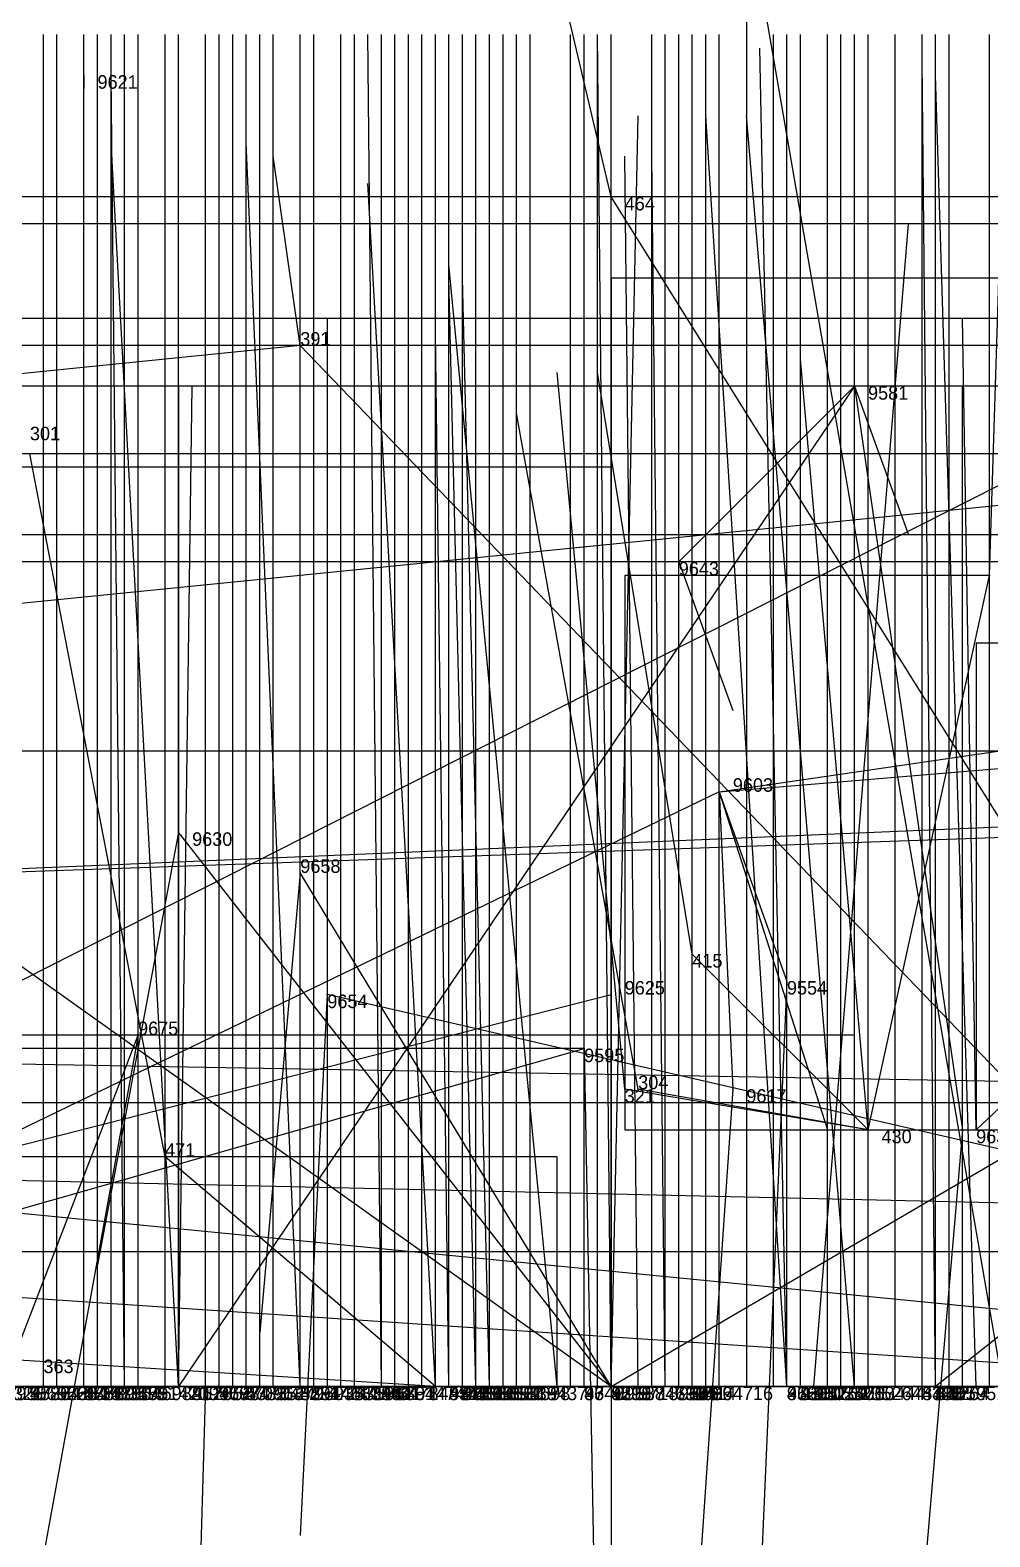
# Model space of a CAD drawing. Extents: x -0.07 to 1.1, y -0.07 to 1.1.
# Drawn here: x 0.315 to 0.386, y -0.0111 to 0.1003 of the extents above; entities that cross this region are included whole.
import ezdxf

# ---------------------------------------------------------------- set-up
doc = ezdxf.new("R2010")
doc.units = 0
for name, color, linetype in [('Clients', 3, 'CONTINUOUS'), ('Facilities', 3, 'CONTINUOUS'), ('Facilities_lines', 3, 'CONTINUOUS'), ('Min_max_boxes', 1, 'CONTINUOUS'), ('Normals', 1, 'CONTINUOUS'), ('Source_points', 5, 'CONTINUOUS'), ('Text', 3, 'CONTINUOUS')]:
    doc.layers.add(name, color=color, linetype=linetype)

msp = doc.modelspace()

# ---------------------------------------------------------------- linework, layer by layer
at = {"layer": 'Clients', "color": 5}
for p in [(0.358, 0.088), (0.363, 0.061, 1), (0.386, 0.06), (0.326, 0.041, 1), (0.335, 0.038, 1), (0.364, 0.032), (0.337, 0.029, 1), (0.358, 0.029, 1), (0.371, 0.03, 1), (0.323, 0.026, 1), (0.356, 0.025, 1), (0.359, 0.022), (0.36, 0.022), (0.367, 0.022, 1), (0.384, 0.019, 1), (0.385, 0.019), (0.325, 0.017), (0.322, 0, 0.055), (0.326, 0, 0.026), (0.326, 0, 0.992), (0.328, 0, 0.997), (0.335, 0, 0.032), (0.341, 0, 0.086), (0.346, 0, 0.998), (0.348, 0, 0.996), (0.349, 0, 0.988), (0.354, 0, 0.017), (0.358, 0, 0.964), (0.362, 0, 0.98), (0.371, 0, 0.063), (0.371, 0, 0.961), (0.373, 0, 0.999), (0.376, 0, 0.038), (0.382, 0, 0.064), (0.385, 0, 0.956)]:
    msp.add_point(p, dxfattribs=at)
at = {"layer": 'Facilities', "color": 3}
for p in [(0.319, 0.097, 1), (0.335, 0.077), (0.376, 0.074, 1), (0.366, 0.044, 1), (0.377, 0.019), (0.316, 0, 0.652), (0.317, 0, 0.314), (0.317, 0, 0.78), (0.317, 0, 0.776), (0.319, 0, 0.247), (0.319, 0, 0.321), (0.319, 0, 0.682), (0.32, 0, 0.21), (0.32, 0, 0.373), (0.32, 0, 0.486), (0.321, 0, 0.423), (0.322, 0, 0.09), (0.322, 0, 0.772), (0.323, 0, 0.309), (0.323, 0, 0.373), (0.325, 0, 0.502), (0.326, 0, 0.209), (0.326, 0, 0.778), (0.328, 0, 0.469), (0.329, 0, 0.34), (0.329, 0, 0.661), (0.33, 0, 0.637), (0.331, 0, 0.423), (0.332, 0, 0.409), (0.332, 0, 0.762), (0.333, 0, 0.617), (0.335, 0, 0.418), (0.335, 0, 0.714), (0.336, 0, 0.491), (0.336, 0, 0.916), (0.338, 0, 0.494), (0.338, 0, 0.691), (0.339, 0, 0.411), (0.339, 0, 0.42), (0.341, 0, 0.15), (0.341, 0, 0.415), (0.341, 0, 0.866), (0.342, 0, 0.501), (0.342, 0, 0.401), (0.342, 0, 0.51), (0.343, 0, 0.385), (0.344, 0, 0.324), (0.345, 0, 0.026), (0.345, 0, 0.63), (0.346, 0, 0.72), (0.346, 0, 0.862), (0.347, 0, 0.181), (0.347, 0, 0.498), (0.347, 0, 0.29), (0.347, 0, 0.438), (0.347, 0, 0.864), (0.348, 0, 0.912), (0.348, 0, 0.762), (0.349, 0, 0.876), (0.35, 0, 0.229), (0.35, 0, 0.608), (0.35, 0, 0.81), (0.351, 0, 0.661), (0.352, 0, 0.179), (0.352, 0, 0.816), (0.355, 0, 0.242), (0.355, 0, 0.267), (0.355, 0, 0.448), (0.356, 0, 0.845), (0.357, 0, 0.498), (0.358, 0, 0.527), (0.358, 0, 0.921), (0.358, 0, 0.995), (0.36, 0, 0.981), (0.361, 0, 0.307), (0.361, 0, 0.373), (0.362, 0, 0.389), (0.362, 0, 0.766), (0.363, 0, 0.875), (0.363, 0, 0.859), (0.364, 0, 0.172), (0.364, 0, 0.312), (0.365, 0, 0.11), (0.366, 0, 0.474), (0.37, 0, 0.296), (0.371, 0, 0.219), (0.371, 0, 0.906), (0.372, 0, 0.308), (0.374, 0, 0.302), (0.374, 0, 0.711), (0.374, 0, 0.603), (0.375, 0, 0.657), (0.376, 0, 0.428), (0.377, 0, 0.572), (0.379, 0, 0.142), (0.381, 0, 0.24), (0.381, 0, 0.453), (0.381, 0, 0.306), (0.381, 0, 0.575), (0.382, 0, 0.446), (0.382, 0, 0.292), (0.382, 0, 0.634), (0.383, 0, 0.562), (0.386, 0, 0.321), (0.386, 0, 0.544), (0.386, 0, 0.744)]:
    msp.add_point(p, dxfattribs=at)
at = {"layer": 'Facilities_lines', "color": 3}
for p, q in [((0.387, 0, 0.077), (0.368, 0.11)), ((0.413, 0, 0.022), (0.358, 0.088)), ((0.255, 0, 0.006), (0.411, 0.079)), ((0.335, 0.077), (0.246, 0.068)), ((0.335, 0.077), (0.409, 0, 0.067)), ((0.475, 0.074), (0.305, 0.057)), ((0.376, 0.074, 1), (0.326, 0, 0.992)), ((0.376, 0.074, 1), (0.363, 0.061, 1)), ((0.376, 0.074, 1), (0.384, 0.019, 1)), ((0.475, 0.074), (0.382, 0, 0.064)), ((0.366, 0.044, 1), (0.538, 0.069, 1)), ((0.366, 0.044, 1), (0.593, 0.063, 1)), ((0.377, 0.019), (0.386, 0.06)), ((0.423, 0.055), (0.385, 0.019)), ((0.358, 0, 0.995), (0.292, 0.047, 1)), ((0.366, 0.044, 1), (0.275, 0, 0.987)), ((0.366, 0.044, 1), (0.371, 0.03, 1)), ((0.366, 0.044, 1), (0.367, 0.022, 1)), ((0.283, 0.037, 1), (0.424, 0.043, 1)), ((0.283, 0.037, 1), (0.426, 0.042, 1)), ((0.358, 0, 0.995), (0.326, 0.041, 1)), ((0.358, 0, 0.995), (0.335, 0.038, 1)), ((0.377, 0.019), (0.364, 0.032)), ((0.26, 0.004, 1), (0.358, 0.029, 1)), ((0.463, 0, 0.982), (0.337, 0.029, 1)), ((0.313, 0, 0.95), (0.323, 0.026, 1)), ((0.476, 0.021), (0.249, 0.025)), ((0.268, 0, 0.987), (0.356, 0.025, 1)), ((0.358, 0, 0.995), (0.399, 0.024, 1)), ((0.377, 0.019), (0.359, 0.022)), ((0.377, 0.019), (0.36, 0.022)), ((0.345, 0, 0.026), (0.325, 0.017)), ((0.282, 0.016), (0.502, 0.011)), ((0.282, 0.016), (0.445, 0, 0.031)), ((0.345, 0, 0.026), (0.171, 0.011)), ((0.413, 0, 0.022), (0.263, 0.01)), ((0.196, 0, 0.045), (0.376, 0, 0.038)), ((0.456, 0, 0.09), (0.241, 0, 0.102)), ((0.36, 0, 0.981), (0.253, 0, 0.949)), ((0.255, 0, 0.006), (0.444, 0, 0.005)), ((0.255, 0, 0.006), (0.335, 0, 0.032)), ((0.255, 0, 0.006), (0.454, 0, 0.007)), ((0.255, 0, 0.006), (0.326, 0, 0.026)), ((0.358, 0, 0.995), (0.285, 0, 0.989)), ((0.498, 0, 0.905), (0.292, 0, 0.92)), ((0.358, 0, 0.995), (0.299, 0, 0.941)), ((0.358, 0, 0.995), (0.308, 0, 0.962)), ((0.313, 0, 0.95), (0.509, 0, 0.938)), ((0.313, 0, 0.95), (0.403, 0, 0.951)), ((0.413, 0, 0.022), (0.322, 0, 0.055)), ((0.4, 0, 0.932), (0.328, 0, 0.997)), ((0.564, 0, 0.073), (0.341, 0, 0.086)), ((0.345, 0, 0.026), (0.354, 0, 0.017)), ((0.463, 0, 0.982), (0.346, 0, 0.998)), ((0.358, 0, 0.995), (0.348, 0, 0.996)), ((0.358, 0, 0.995), (0.349, 0, 0.988)), ((0.358, 0, 0.921), (0.493, 0, 0.916)), ((0.358, 0, 0.995), (0.456, 0, 0.979)), ((0.358, 0, 0.995), (0.438, 0, 0.968)), ((0.432, 0, 0.965), (0.358, 0, 0.964)), ((0.36, 0, 0.981), (0.373, 0, 0.999)), ((0.36, 0, 0.981), (0.362, 0, 0.98)), ((0.36, 0, 0.981), (0.433, 0, 0.981)), ((0.36, 0, 0.981), (0.371, 0, 0.961)), ((0.538, 0, 0.031), (0.371, 0, 0.063)), ((0.463, 0, 0.982), (0.385, 0, 0.956))]:
    msp.add_line(p, q, dxfattribs=at)
at = {"layer": 'Min_max_boxes', "color": 1}
for p, q in [((0.368, 0.11), (0.368, 0)), ((0.368, 0.11, 0.09), (0.368, 0, 0.09)), ((0.494, 0.088), (0.263, 0.088)), ((0.494, 0.088, 0.055), (0.263, 0.088, 0.055)), ((0.509, 0.086, 0.932), (0.261, 0.086, 0.932)), ((0.509, 0.086, 1), (0.261, 0.086, 1)), ((0.514, 0.082, 0.964), (0.358, 0.082, 0.964)), ((0.358, 0.082, 0.964), (0.358, 0, 0.964)), ((0.514, 0.082, 1), (0.358, 0.082, 1)), ((0.358, 0.082, 1), (0.358, 0, 1)), ((0.358, 0.082, 0.964), (0.358, 0.082, 1)), ((0.454, 0.079), (0.219, 0.079)), ((0.454, 0.079, 0.056), (0.219, 0.079, 0.056)), ((0.562, 0.079, 0.956), (0.337, 0.079, 0.956)), ((0.337, 0.079, 0.956), (0.337, 0, 0.956)), ((0.562, 0.079, 1), (0.337, 0.079, 1)), ((0.337, 0.079, 1), (0.337, 0, 1)), ((0.337, 0.079, 0.956), (0.337, 0.079, 1)), ((0.409, 0.077), (0.246, 0.077)), ((0.409, 0.077, 0.067), (0.246, 0.077, 0.067)), ((0.524, 0.074), (0.305, 0.074)), ((0.524, 0.074, 0.064), (0.305, 0.074, 0.064)), ((0.384, 0.074, 0.992), (0.326, 0.074, 0.992)), ((0.326, 0.074, 0.992), (0.326, 0, 0.992)), ((0.384, 0.074, 1), (0.326, 0.074, 1)), ((0.326, 0.074, 1), (0.326, 0, 1)), ((0.326, 0.074, 0.992), (0.326, 0.074, 1)), ((0.384, 0, 0.992), (0.384, 0.074, 0.992)), ((0.384, 0, 1), (0.384, 0.074, 1)), ((0.384, 0.074, 0.992), (0.384, 0.074, 1)), ((0.358, 0.068, 0.937), (0.106, 0.068, 0.937)), ((0.358, 0.068, 1), (0.106, 0.068, 1)), ((0.593, 0.069, 0.987), (0.275, 0.069, 0.987)), ((0.593, 0.069, 1), (0.275, 0.069, 1)), ((0.358, 0, 0.937), (0.358, 0.068, 0.937)), ((0.358, 0, 1), (0.358, 0.068, 1)), ((0.358, 0.068, 0.937), (0.358, 0.068, 1)), ((0.426, 0.063, 0.949), (0.194, 0.063, 0.949)), ((0.426, 0.063, 1), (0.194, 0.063, 1)), ((0.603, 0.061), (0.249, 0.061)), ((0.603, 0.061), (0.249, 0.061)), ((0.386, 0.06), (0.359, 0.06)), ((0.359, 0.06), (0.359, 0.019)), ((0.386, 0.06), (0.359, 0.06)), ((0.359, 0.06), (0.359, 0.019)), ((0.359, 0.06), (0.359, 0.06)), ((0.386, 0.019), (0.386, 0.06)), ((0.386, 0.019), (0.386, 0.06)), ((0.386, 0.06), (0.386, 0.06)), ((0.432, 0.055), (0.385, 0.055)), ((0.385, 0.055), (0.385, 0.019)), ((0.432, 0.055), (0.385, 0.055)), ((0.385, 0.055), (0.385, 0.019)), ((0.385, 0.055), (0.385, 0.055)), ((0.456, 0.047, 0.941), (0.285, 0.047, 0.941)), ((0.456, 0.047, 1), (0.285, 0.047, 1)), ((0.376, 0.026), (0.014, 0.026)), ((0.376, 0.026, 0.102), (0.014, 0.026, 0.102)), ((0.376, 0), (0.376, 0.026)), ((0.376, 0, 0.102), (0.376, 0.026, 0.102)), ((0.376, 0.026), (0.376, 0.026, 0.102)), ((0.356, 0.025, 0.944), (0.203, 0.025, 0.944)), ((0.356, 0.025, 1), (0.203, 0.025, 1)), ((0.356, 0, 0.944), (0.356, 0.025, 0.944)), ((0.356, 0, 1), (0.356, 0.025, 1)), ((0.356, 0.025, 0.944), (0.356, 0.025, 1)), ((0.502, 0.021), (0.235, 0.021)), ((0.502, 0.021, 0.06), (0.235, 0.021, 0.06)), ((0.359, 0.019), (0.386, 0.019)), ((0.359, 0.019), (0.386, 0.019)), ((0.359, 0.019), (0.359, 0.019)), ((0.385, 0.019), (0.432, 0.019)), ((0.385, 0.019), (0.432, 0.019)), ((0.385, 0.019), (0.385, 0.019)), ((0.386, 0.019), (0.386, 0.019)), ((0.354, 0.017), (0.171, 0.017)), ((0.354, 0.017, 0.026), (0.171, 0.017, 0.026)), ((0.354, 0), (0.354, 0.017)), ((0.354, 0, 0.026), (0.354, 0.017, 0.026)), ((0.354, 0.017), (0.354, 0.017, 0.026)), ((0.249, 0.01), (0.603, 0.01)), ((0.249, 0.01), (0.603, 0.01)), ((0.014, 0), (0.376, 0)), ((0.014, 0, 0.102), (0.376, 0, 0.102)), ((0.106, 0, 0.937), (0.358, 0, 0.937)), ((0.106, 0, 1), (0.358, 0, 1)), ((0.171, 0), (0.354, 0)), ((0.171, 0, 0.026), (0.354, 0, 0.026)), ((0.194, 0, 0.949), (0.426, 0, 0.949)), ((0.194, 0, 1), (0.426, 0, 1)), ((0.203, 0, 0.944), (0.356, 0, 0.944)), ((0.203, 0, 1), (0.356, 0, 1)), ((0.219, 0), (0.454, 0)), ((0.219, 0, 0.056), (0.454, 0, 0.056)), ((0.235, 0), (0.502, 0)), ((0.235, 0, 0.06), (0.502, 0, 0.06)), ((0.241, 0, 0.09), (0.456, 0, 0.09)), ((0.456, 0, 0.09), (0.241, 0, 0.09)), ((0.241, 0, 0.102), (0.456, 0, 0.102)), ((0.456, 0, 0.102), (0.241, 0, 0.102)), ((0.246, 0), (0.409, 0)), ((0.246, 0, 0.067), (0.409, 0, 0.067)), ((0.253, 0, 0.949), (0.433, 0, 0.949)), ((0.433, 0, 0.949), (0.253, 0, 0.949)), ((0.253, 0, 0.999), (0.433, 0, 0.999)), ((0.433, 0, 0.999), (0.253, 0, 0.999)), ((0.261, 0, 0.932), (0.509, 0, 0.932)), ((0.261, 0, 1), (0.509, 0, 1)), ((0.263, 0), (0.494, 0)), ((0.263, 0, 0.055), (0.494, 0, 0.055)), ((0.275, 0, 0.987), (0.593, 0, 0.987)), ((0.275, 0, 1), (0.593, 0, 1)), ((0.285, 0, 0.941), (0.456, 0, 0.941)), ((0.285, 0, 1), (0.456, 0, 1)), ((0.292, 0, 0.905), (0.498, 0, 0.905)), ((0.498, 0, 0.905), (0.292, 0, 0.905)), ((0.292, 0, 0.92), (0.498, 0, 0.92)), ((0.498, 0, 0.92), (0.292, 0, 0.92)), ((0.305, 0), (0.524, 0)), ((0.305, 0, 0.064), (0.524, 0, 0.064)), ((0.326, 0, 0.992), (0.384, 0, 0.992)), ((0.326, 0, 1), (0.384, 0, 1)), ((0.326, 0, 0.992), (0.326, 0, 1)), ((0.328, 0, 0.932), (0.407, 0, 0.932)), ((0.407, 0, 0.932), (0.328, 0, 0.932)), ((0.328, 0, 0.932), (0.328, 0, 0.932)), ((0.328, 0, 0.997), (0.407, 0, 0.997)), ((0.407, 0, 0.997), (0.328, 0, 0.997)), ((0.328, 0, 0.997), (0.328, 0, 0.997)), ((0.328, 0, 0.932), (0.328, 0, 0.997)), ((0.328, 0, 0.932), (0.328, 0, 0.997)), ((0.337, 0, 0.956), (0.562, 0, 0.956)), ((0.337, 0, 1), (0.562, 0, 1)), ((0.337, 0, 0.956), (0.337, 0, 1)), ((0.341, 0, 0.067), (0.583, 0, 0.067)), ((0.583, 0, 0.067), (0.341, 0, 0.067)), ((0.341, 0, 0.067), (0.341, 0, 0.067)), ((0.341, 0, 0.086), (0.583, 0, 0.086)), ((0.583, 0, 0.086), (0.341, 0, 0.086)), ((0.341, 0, 0.086), (0.341, 0, 0.086)), ((0.341, 0, 0.067), (0.341, 0, 0.086)), ((0.341, 0, 0.067), (0.341, 0, 0.086)), ((0.354, 0), (0.354, 0, 0.026)), ((0.356, 0, 0.944), (0.356, 0, 1)), ((0.358, 0, 0.916), (0.493, 0, 0.916)), ((0.493, 0, 0.916), (0.358, 0, 0.916)), ((0.358, 0, 0.916), (0.358, 0, 0.916)), ((0.358, 0, 0.921), (0.493, 0, 0.921)), ((0.493, 0, 0.921), (0.358, 0, 0.921)), ((0.358, 0, 0.921), (0.358, 0, 0.921)), ((0.358, 0, 0.916), (0.358, 0, 0.921)), ((0.358, 0, 0.916), (0.358, 0, 0.921)), ((0.358, 0, 0.964), (0.514, 0, 0.964)), ((0.358, 0, 1), (0.514, 0, 1)), ((0.358, 0, 0.964), (0.358, 0, 1)), ((0.358, 0, 0.937), (0.358, 0, 1)), ((0.368, 0), (0.424, 0)), ((0.368, 0, 0.09), (0.424, 0, 0.09)), ((0.368, 0), (0.368, 0, 0.09)), ((0.371, 0, 0.031), (0.673, 0, 0.031)), ((0.673, 0, 0.031), (0.371, 0, 0.031)), ((0.371, 0, 0.031), (0.371, 0, 0.031)), ((0.371, 0, 0.089), (0.673, 0, 0.089)), ((0.673, 0, 0.089), (0.371, 0, 0.089)), ((0.371, 0, 0.089), (0.371, 0, 0.089)), ((0.371, 0, 0.031), (0.371, 0, 0.089)), ((0.371, 0, 0.031), (0.371, 0, 0.089)), ((0.376, 0), (0.376, 0, 0.102)), ((0.384, 0, 0.992), (0.384, 0, 1))]:
    msp.add_line(p, q, dxfattribs=at)
at = {"layer": 'Normals', "color": 1}
for p, q in [((0.358, 0.088), (0.354, 0.105, 0.098)), ((0.316, 0, 0.652), (0.316, 0.1, 0.652)), ((0.317, 0, 0.314), (0.317, 0.1, 0.314)), ((0.317, 0, 0.78), (0.317, 0.1, 0.78)), ((0.317, 0, 0.776), (0.317, 0.1, 0.776)), ((0.319, 0, 0.247), (0.319, 0.1, 0.247)), ((0.319, 0, 0.321), (0.319, 0.1, 0.321)), ((0.319, 0, 0.682), (0.319, 0.1, 0.682)), ((0.32, 0, 0.21), (0.32, 0.1, 0.21)), ((0.32, 0, 0.373), (0.32, 0.1, 0.373)), ((0.32, 0, 0.486), (0.32, 0.1, 0.486)), ((0.321, 0, 0.423), (0.321, 0.1, 0.423)), ((0.322, 0, 0.09), (0.322, 0.1, 0.093)), ((0.322, 0, 0.772), (0.322, 0.1, 0.772)), ((0.323, 0, 0.309), (0.323, 0.1, 0.309)), ((0.323, 0, 0.373), (0.323, 0.1, 0.373)), ((0.325, 0, 0.502), (0.325, 0.1, 0.502)), ((0.326, 0, 0.209), (0.326, 0.1, 0.209)), ((0.326, 0, 0.778), (0.326, 0.1, 0.778)), ((0.328, 0, 0.469), (0.328, 0.1, 0.469)), ((0.329, 0, 0.34), (0.329, 0.1, 0.34)), ((0.329, 0, 0.661), (0.329, 0.1, 0.661)), ((0.33, 0, 0.637), (0.33, 0.1, 0.637)), ((0.331, 0, 0.423), (0.331, 0.1, 0.423)), ((0.332, 0, 0.409), (0.332, 0.1, 0.409)), ((0.332, 0, 0.762), (0.332, 0.1, 0.762)), ((0.333, 0, 0.617), (0.333, 0.1, 0.617)), ((0.335, 0, 0.418), (0.335, 0.1, 0.418)), ((0.335, 0, 0.714), (0.335, 0.1, 0.714)), ((0.336, 0, 0.491), (0.336, 0.1, 0.491)), ((0.336, 0, 0.916), (0.336, 0.1, 0.916)), ((0.338, 0, 0.494), (0.338, 0.1, 0.494)), ((0.338, 0, 0.691), (0.338, 0.1, 0.691)), ((0.339, 0, 0.411), (0.339, 0.1, 0.411)), ((0.339, 0, 0.42), (0.339, 0.1, 0.42)), ((0.341, 0, 0.086), (0.34, 0.1, 0.094)), ((0.341, 0, 0.15), (0.341, 0.1, 0.15)), ((0.341, 0, 0.415), (0.341, 0.1, 0.415)), ((0.341, 0, 0.866), (0.341, 0.1, 0.866)), ((0.342, 0, 0.501), (0.342, 0.1, 0.501)), ((0.342, 0, 0.401), (0.342, 0.1, 0.401)), ((0.342, 0, 0.51), (0.342, 0.1, 0.51)), ((0.343, 0, 0.385), (0.343, 0.1, 0.385)), ((0.344, 0, 0.324), (0.344, 0.1, 0.324)), ((0.345, 0, 0.63), (0.345, 0.1, 0.63)), ((0.346, 0, 0.72), (0.346, 0.1, 0.72)), ((0.346, 0, 0.862), (0.346, 0.1, 0.862)), ((0.347, 0, 0.181), (0.347, 0.1, 0.181)), ((0.347, 0, 0.498), (0.347, 0.1, 0.498)), ((0.347, 0, 0.29), (0.347, 0.1, 0.29)), ((0.347, 0, 0.438), (0.347, 0.1, 0.438)), ((0.347, 0, 0.864), (0.347, 0.1, 0.864)), ((0.348, 0, 0.912), (0.348, 0.1, 0.912)), ((0.348, 0, 0.762), (0.348, 0.1, 0.762)), ((0.349, 0, 0.876), (0.349, 0.1, 0.876)), ((0.35, 0, 0.229), (0.35, 0.1, 0.229)), ((0.35, 0, 0.608), (0.35, 0.1, 0.608)), ((0.35, 0, 0.81), (0.35, 0.1, 0.81)), ((0.351, 0, 0.661), (0.351, 0.1, 0.661)), ((0.352, 0, 0.179), (0.352, 0.1, 0.179)), ((0.352, 0, 0.816), (0.352, 0.1, 0.816)), ((0.355, 0, 0.242), (0.355, 0.1, 0.242)), ((0.355, 0, 0.267), (0.355, 0.1, 0.267)), ((0.355, 0, 0.448), (0.355, 0.1, 0.448)), ((0.356, 0, 0.845), (0.356, 0.1, 0.845)), ((0.357, 0, 0.498), (0.357, 0.1, 0.498)), ((0.358, 0, 0.921), (0.357, 0.1, 0.915)), ((0.358, 0, 0.527), (0.358, 0.1, 0.527)), ((0.361, 0, 0.307), (0.361, 0.1, 0.307)), ((0.361, 0, 0.373), (0.361, 0.1, 0.373)), ((0.362, 0, 0.389), (0.362, 0.1, 0.389)), ((0.362, 0, 0.766), (0.362, 0.1, 0.766)), ((0.363, 0, 0.875), (0.363, 0.1, 0.875)), ((0.363, 0, 0.859), (0.363, 0.1, 0.859)), ((0.364, 0, 0.172), (0.364, 0.1, 0.172)), ((0.364, 0, 0.312), (0.364, 0.1, 0.312)), ((0.365, 0, 0.11), (0.365, 0.1, 0.11)), ((0.366, 0, 0.474), (0.366, 0.1, 0.474)), ((0.37, 0, 0.296), (0.37, 0.1, 0.296)), ((0.371, 0, 0.219), (0.371, 0.1, 0.219)), ((0.371, 0, 0.906), (0.371, 0.1, 0.906)), ((0.372, 0, 0.308), (0.372, 0.1, 0.308)), ((0.374, 0, 0.302), (0.374, 0.1, 0.302)), ((0.374, 0, 0.711), (0.374, 0.1, 0.711)), ((0.374, 0, 0.603), (0.374, 0.1, 0.603)), ((0.375, 0, 0.657), (0.375, 0.1, 0.657)), ((0.376, 0, 0.428), (0.376, 0.1, 0.428)), ((0.377, 0, 0.572), (0.377, 0.1, 0.572)), ((0.379, 0, 0.142), (0.379, 0.1, 0.142)), ((0.381, 0, 0.24), (0.381, 0.1, 0.24)), ((0.381, 0, 0.453), (0.381, 0.1, 0.453)), ((0.381, 0, 0.306), (0.381, 0.1, 0.306)), ((0.381, 0, 0.575), (0.381, 0.1, 0.575)), ((0.382, 0, 0.446), (0.382, 0.1, 0.446)), ((0.382, 0, 0.292), (0.382, 0.1, 0.292)), ((0.382, 0, 0.634), (0.382, 0.1, 0.634)), ((0.383, 0, 0.562), (0.383, 0.1, 0.562)), ((0.386, 0, 0.321), (0.386, 0.1, 0.321)), ((0.386, 0, 0.544), (0.386, 0.1, 0.544)), ((0.386, 0, 0.744), (0.386, 0.1, 0.744)), ((0.371, 0, 0.063), (0.369, 0.099, 0.078)), ((0.319, 0.097, 1), (0.319, 0.096, 1.1)), ((0.322, 0, 0.055), (0.321, 0.097, 0.077)), ((0.382, 0, 0.064), (0.381, 0.098, 0.082)), ((0.385, 0, 0.956), (0.382, 0.097, 0.931)), ((0.358, 0, 0.964), (0.36, 0.094, 0.931)), ((0.371, 0, 0.961), (0.365, 0.094, 0.926)), ((0.376, 0, 0.038), (0.368, 0.094, 0.072)), ((0.326, 0, 0.026), (0.321, 0.092, 0.064)), ((0.335, 0, 0.032), (0.331, 0.092, 0.07)), ((0.386, 0.06), (0.387, 0.092, 0.095)), ((0.335, 0.077), (0.333, 0.091, 0.099)), ((0.36, 0, 0.981), (0.359, 0.091, 0.94)), ((0.362, 0, 0.98), (0.361, 0.091, 0.939)), ((0.345, 0, 0.026), (0.34, 0.089, 0.072)), ((0.373, 0, 0.999), (0.38, 0.086, 0.949)), ((0.354, 0, 0.017), (0.346, 0.083, 0.073)), ((0.358, 0, 0.995), (0.358, 0.083, 0.938)), ((0.348, 0, 0.996), (0.346, 0.082, 0.938)), ((0.349, 0, 0.988), (0.347, 0.082, 0.93)), ((0.385, 0.019), (0.384, 0.079, 0.08)), ((0.346, 0, 0.998), (0.345, 0.078, 0.936)), ((0.377, 0.019), (0.372, 0.076, 0.082)), ((0.359, 0.022), (0.354, 0.075, 0.085)), ((0.364, 0.032), (0.357, 0.075, 0.09)), ((0.326, 0, 0.992), (0.327, 0.074, 0.925)), ((0.376, 0.074, 1), (0.38, 0.063, 1.099)), ((0.36, 0.022), (0.351, 0.072, 0.086)), ((0.325, 0.017), (0.315, 0.069, 0.085)), ((0.363, 0.061, 1), (0.367, 0.05, 1.099)), ((0.366, 0.044, 1), (0.374, 0.019, 1.096)), ((0.326, 0.041, 1), (0.32, 0.009, 1.095)), ((0.335, 0.038, 1), (0.332, 0.004, 1.094)), ((0.337, 0.029, 1), (0.335, -0.011, 1.092)), ((0.358, 0.029, 1), (0.358, -0.019, 1.087)), ((0.371, 0.03, 1), (0.369, -0.016, 1.089)), ((0.323, 0.026, 1), (0.315, -0.018, 1.089)), ((0.356, 0.025, 1), (0.357, -0.028, 1.085)), ((0.367, 0.022, 1), (0.363, -0.036, 1.081)), ((0.384, 0.019, 1), (0.378, -0.051, 1.071)), ((0.328, 0, 0.997), (0.326, -0.067, 1.072))]:
    msp.add_line(p, q, dxfattribs=at)
at = {"layer": 'Source_points', "color": 5}
for p in [(0.319, 0.097, 1), (0.358, 0.088), (0.335, 0.077), (0.376, 0.074, 1), (0.363, 0.061, 1), (0.386, 0.06), (0.366, 0.044, 1), (0.326, 0.041, 1), (0.335, 0.038, 1), (0.364, 0.032), (0.337, 0.029, 1), (0.358, 0.029, 1), (0.371, 0.03, 1), (0.323, 0.026, 1), (0.356, 0.025, 1), (0.359, 0.022), (0.36, 0.022), (0.367, 0.022, 1), (0.377, 0.019), (0.384, 0.019, 1), (0.385, 0.019), (0.325, 0.017), (0.316, 0, 0.652), (0.317, 0, 0.314), (0.317, 0, 0.78), (0.317, 0, 0.776), (0.319, 0, 0.247), (0.319, 0, 0.321), (0.319, 0, 0.682), (0.32, 0, 0.21), (0.32, 0, 0.373), (0.32, 0, 0.486), (0.321, 0, 0.423), (0.322, 0, 0.055), (0.322, 0, 0.09), (0.322, 0, 0.772), (0.323, 0, 0.309), (0.323, 0, 0.373), (0.325, 0, 0.502), (0.326, 0, 0.209), (0.326, 0, 0.026), (0.326, 0, 0.992), (0.326, 0, 0.778), (0.328, 0, 0.469), (0.328, 0, 0.997), (0.329, 0, 0.34), (0.329, 0, 0.661), (0.33, 0, 0.637), (0.331, 0, 0.423), (0.332, 0, 0.409), (0.332, 0, 0.762), (0.333, 0, 0.617), (0.335, 0, 0.032), (0.335, 0, 0.418), (0.335, 0, 0.714), (0.336, 0, 0.491), (0.336, 0, 0.916), (0.338, 0, 0.494), (0.338, 0, 0.691), (0.339, 0, 0.411), (0.339, 0, 0.42), (0.341, 0, 0.086), (0.341, 0, 0.15), (0.341, 0, 0.415), (0.341, 0, 0.866), (0.342, 0, 0.501), (0.342, 0, 0.401), (0.342, 0, 0.51), (0.343, 0, 0.385), (0.344, 0, 0.324), (0.345, 0, 0.026), (0.345, 0, 0.63), (0.346, 0, 0.72), (0.346, 0, 0.862), (0.346, 0, 0.998), (0.347, 0, 0.181), (0.347, 0, 0.498), (0.347, 0, 0.29), (0.347, 0, 0.438), (0.347, 0, 0.864), (0.348, 0, 0.996), (0.348, 0, 0.912), (0.348, 0, 0.762), (0.349, 0, 0.988), (0.349, 0, 0.876), (0.35, 0, 0.229), (0.35, 0, 0.608), (0.35, 0, 0.81), (0.351, 0, 0.661), (0.352, 0, 0.179), (0.352, 0, 0.816), (0.354, 0, 0.017), (0.355, 0, 0.242), (0.355, 0, 0.267), (0.355, 0, 0.448), (0.356, 0, 0.845), (0.357, 0, 0.498), (0.358, 0, 0.527), (0.358, 0, 0.921), (0.358, 0, 0.995), (0.358, 0, 0.964), (0.36, 0, 0.981), (0.361, 0, 0.307), (0.361, 0, 0.373), (0.362, 0, 0.389), (0.362, 0, 0.766), (0.362, 0, 0.98), (0.363, 0, 0.875), (0.363, 0, 0.859), (0.364, 0, 0.172), (0.364, 0, 0.312), (0.365, 0, 0.11), (0.366, 0, 0.474), (0.37, 0, 0.296), (0.371, 0, 0.219), (0.371, 0, 0.063), (0.371, 0, 0.906), (0.371, 0, 0.961), (0.372, 0, 0.308), (0.373, 0, 0.999), (0.374, 0, 0.302), (0.374, 0, 0.711), (0.374, 0, 0.603), (0.375, 0, 0.657), (0.376, 0, 0.038), (0.376, 0, 0.428), (0.377, 0, 0.572), (0.379, 0, 0.142), (0.381, 0, 0.24), (0.381, 0, 0.453), (0.381, 0, 0.306), (0.381, 0, 0.575), (0.382, 0, 0.064), (0.382, 0, 0.446), (0.382, 0, 0.292), (0.382, 0, 0.634), (0.383, 0, 0.562), (0.385, 0, 0.956), (0.386, 0, 0.321), (0.386, 0, 0.544), (0.386, 0, 0.744)]:
    msp.add_point(p, dxfattribs=at)

# ---------------------------------------------------------------- texts
at = {"layer": 'Text', "color": 3}
for s, p in [('9621', (0.32, 0.096, 1)), ('464', (0.359, 0.087)), ('391', (0.335, 0.077)), ('9581', (0.377, 0.073, 1)), ('301', (0.315, 0.07)), ('9643', (0.363, 0.06, 1)), ('9603', (0.367, 0.044, 1)), ('9630', (0.327, 0.04, 1)), ('9658', (0.335, 0.038, 1)), ('415', (0.364, 0.031)), ('9654', (0.337, 0.028, 1)), ('9625', (0.359, 0.029, 1)), ('9554', (0.371, 0.029, 1)), ('9675', (0.323, 0.026, 1)), ('9595', (0.356, 0.024, 1)), ('304', (0.36, 0.022)), ('321', (0.359, 0.021)), ('9617', (0.368, 0.021, 1)), ('430', (0.378, 0.018)), ('9634', (0.385, 0.018, 1)), ('471', (0.325, 0.017)), ('363', (0.316, 0.001)), ('5325', (0.313, -0.001, 0.547)), ('9586', (0.314, -0.001, 0.95)), ('458', (0.315, -0.001, 0.209)), ('4736', (0.315, -0.001, 0.351)), ('9722', (0.315, -0.001, 0.932)), ('5260', (0.317, -0.001, 0.652)), ('9528', (0.317, -0.001, 0.78)), ('9636', (0.317, -0.001, 0.776)), ('4773', (0.318, -0.001, 0.314)), ('4776', (0.319, -0.001, 0.321)), ('5268', (0.319, -0.001, 0.682)), ('288', (0.319, -0.001, 0.247)), ('4793', (0.32, -0.001, 0.373)), ('4780', (0.321, -0.001, 0.423)), ('4805', (0.321, -0.001, 0.486)), ('318', (0.321, -0.001, 0.21)), ('9616', (0.322, -0.001, 0.772)), ('4751', (0.323, -0.001, 0.373)), ('355', (0.323, -0.001, 0.055)), ('399', (0.323, -0.001, 0.09)), ('4698', (0.324, -0.001, 0.309)), ('420', (0.326, -0.001, 0.026)), ('4719', (0.326, -0.001, 0.502)), ('412', (0.327, -0.001, 0.209)), ('9518', (0.327, -0.001, 0.992)), ('9570', (0.327, -0.001, 0.778)), ('4687', (0.329, -0.001, 0.34)), ('4778', (0.329, -0.001, 0.469)), ('9598', (0.329, -0.001, 0.997)), ('5270', (0.33, -0.001, 0.661)), ('4785', (0.331, -0.001, 0.423)), ('5332', (0.331, -0.001, 0.637)), ('4704', (0.332, -0.001, 0.409)), ('9637', (0.333, -0.001, 0.762)), ('5271', (0.334, -0.001, 0.617)), ('4791', (0.335, -0.001, 0.418)), ('359', (0.335, -0.001, 0.032)), ('5284', (0.335, -0.001, 0.714)), ('9693', (0.336, -0.001, 0.916)), ('4724', (0.337, -0.001, 0.491)), ('4683', (0.338, -0.001, 0.494)), ('4759', (0.339, -0.001, 0.42)), ('5310', (0.339, -0.001, 0.691)), ('4746', (0.34, -0.001, 0.411)), ('482', (0.341, -0.001, 0.15)), ('344', (0.341, -0.001, 0.086)), ('9541', (0.341, -0.001, 0.866)), ('4794', (0.342, -0.001, 0.401)), ('4804', (0.342, -0.001, 0.415)), ('5351', (0.342, -0.001, 0.51)), ('4784', (0.343, -0.001, 0.501)), ('4714', (0.343, -0.001, 0.385)), ('4747', (0.345, -0.001, 0.324)), ('457', (0.346, -0.001, 0.026)), ('5315', (0.346, -0.001, 0.63)), ('9542', (0.346, -0.001, 0.862)), ('9717', (0.346, -0.001, 0.998)), ('4684', (0.347, -0.001, 0.498)), ('4786', (0.347, -0.001, 0.438)), ('5267', (0.347, -0.001, 0.72)), ('9529', (0.347, -0.001, 0.864)), ('4686', (0.348, -0.001, 0.29)), ('336', (0.348, -0.001, 0.181)), ('9527', (0.348, -0.001, 0.996)), ('9668', (0.348, -0.001, 0.762)), ('9539', (0.349, -0.001, 0.988)), ('9565', (0.349, -0.001, 0.912)), ('432', (0.35, -0.001, 0.229)), ('9550', (0.35, -0.001, 0.876)), ('9687', (0.35, -0.001, 0.81)), ('5319', (0.351, -0.001, 0.608)), ('5338', (0.351, -0.001, 0.661)), ('467', (0.352, -0.001, 0.179)), ('9698', (0.352, -0.001, 0.816)), ('437', (0.354, -0.001, 0.017)), ('4740', (0.356, -0.001, 0.267)), ('4749', (0.356, -0.001, 0.448)), ('334', (0.356, -0.001, 0.242)), ('9642', (0.356, -0.001, 0.845)), ('4718', (0.358, -0.001, 0.498)), ('5299', (0.358, -0.001, 0.527)), ('9593', (0.358, -0.001, 0.964)), ('9538', (0.359, -0.001, 0.921)), ('9587', (0.359, -0.001, 0.995)), ('9718', (0.36, -0.001, 0.981)), ('4693', (0.362, -0.001, 0.389)), ('4739', (0.362, -0.001, 0.373)), ('4711', (0.362, -0.001, 0.307)), ('9525', (0.363, -0.001, 0.766)), ('9551', (0.363, -0.001, 0.875)), ('9649', (0.363, -0.001, 0.98)), ('460', (0.364, -0.001, 0.172)), ('4796', (0.364, -0.001, 0.312)), ('9689', (0.364, -0.001, 0.859)), ('414', (0.365, -0.001, 0.11)), ('4716', (0.367, -0.001, 0.474)), ('4729', (0.371, -0.001, 0.296)), ('368', (0.371, -0.001, 0.219)), ('9566', (0.371, -0.001, 0.906)), ('431', (0.372, -0.001, 0.063)), ('9700', (0.372, -0.001, 0.961)), ('4802', (0.373, -0.001, 0.308)), ('9613', (0.373, -0.001, 0.999)), ('4754', (0.374, -0.001, 0.302)), ('5262', (0.374, -0.001, 0.711)), ('5323', (0.375, -0.001, 0.603)), ('401', (0.376, -0.001, 0.038)), ('4700', (0.376, -0.001, 0.428)), ('5253', (0.376, -0.001, 0.657)), ('5264', (0.378, -0.001, 0.572)), ('444', (0.379, -0.001, 0.142)), ('4712', (0.381, -0.001, 0.453)), ('4715', (0.381, -0.001, 0.306)), ('348', (0.381, -0.001, 0.24)), ('5320', (0.381, -0.001, 0.575)), ('4705', (0.382, -0.001, 0.446)), ('347', (0.382, -0.001, 0.064)), ('5287', (0.382, -0.001, 0.634)), ('4707', (0.383, -0.001, 0.292)), ('5254', (0.383, -0.001, 0.562)), ('9512', (0.385, -0.001, 0.956))]:
    msp.add_text(s, height=0.001, dxfattribs=at).set_placement(p)

doc.saveas('drawing.dxf')
